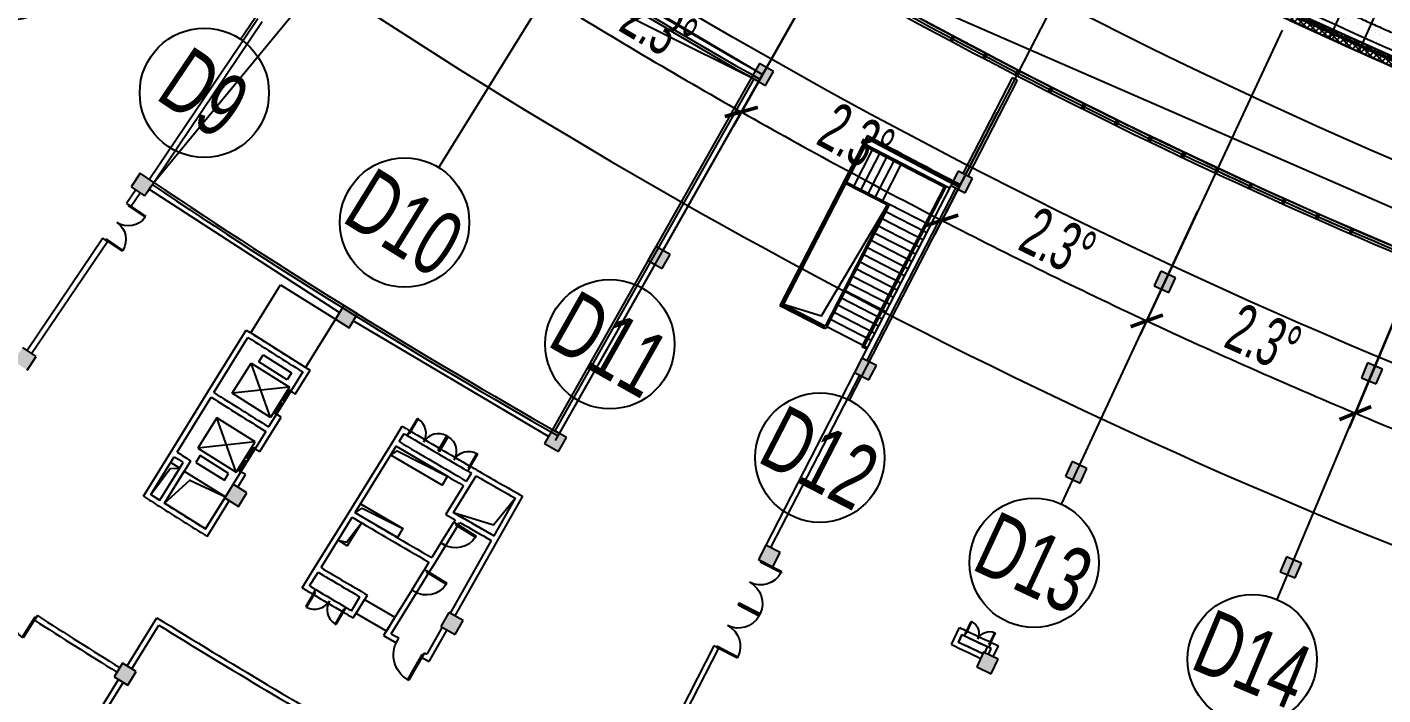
# Model space of a CAD drawing. Extents: x 1962160 to 37842216, y -162679 to 2997677.
# Drawn here: x 37481552 to 37531873, y 2548666 to 2573432 of the extents above; entities that cross this region are included whole.
import ezdxf
from ezdxf.enums import TextEntityAlignment as Align

# ---------------------------------------------------------------- set-up
doc = ezdxf.new("R2010")
doc.units = 0
doc.header["$LTSCALE"] = 1000
doc.linetypes.add('CENTER', pattern=[2, 1.25, -0.25, 0.25, -0.25])
doc.linetypes.add('CENTER2', pattern=[28.575, 19.05, -3.175, 3.175, -3.175])
doc.layers.get('0').update_dxf_attribs({"color": 8})
doc.layers.get('Defpoints').update_dxf_attribs({"color": 8})
for name, color, linetype in [('#幕墙线-平面', 8, 'Continuous'), ('#标注', 8, 'Continuous'), ('#轴线', 8, 'CENTER2'), ('1-WIN-1', 8, 'Continuous'), ('A-AL-E', 8, 'Continuous'), ('A-FLOR', 8, 'Continuous'), ('A-GRID', 8, 'CENTER'), ('A-HATH', 8, 'Continuous'), ('A-ROOF-DRAN', 8, 'Continuous'), ('A-STRS-HRAL', 8, 'Continuous'), ('DIM', 8, 'Continuous'), ('G-ACCS', 8, 'Continuous'), ('PUB_HATCH', 8, 'Continuous'), ('周边建筑', 8, 'Continuous')]:
    doc.layers.add(name, color=color, linetype=linetype)
doc.layers.add('A-X-CHEK', color=8, linetype='Continuous', plot=False)
doc.styles.add('#文字', font='jrs.shx', dxfattribs={"width": 0.7, "bigfont": 'hztxt.shx'})
doc.styles.add('JHZX', font='jrs.shx', dxfattribs={"width": 0.6, "bigfont": 'jhz.shx'})
doc.dimstyles.new('JZBZ-600', dxfattribs={"dimscale": 600, "dimtxt": 3, "dimasz": 1.5, "dimexe": 1, "dimexo": 1, "dimgap": 0.5, "dimtad": 1, "dimdec": 0, "dimdsep": 46, "dimtxsty": 'JHZX', "dimblk1": 'ARCHTICK', "dimblk2": 'ARCHTICK', "dimsah": 1, "dimcen": 0, "dimclrd": 1, "dimclre": 1, "dimclrt": 2, "dimadec": 1, "dimazin": 2, "dimtfac": 1, "dimtdec": 0, "dimtix": 1, "dimtmove": 0, "dimatfit": 3, "dimfxl": 1, "dimtolj": 1, "dimlwd": -1, "dimlwe": -1, "dimarcsym": 1})

# ---------------------------------------------------------------- blocks, each defined once
blk = doc.blocks.new('排水沟区域')
at = {"layer": 'A-HATH'}
h = blk.add_hatch(dxfattribs=at)
h.set_pattern_fill('ANSI37', color=256, scale=100)
h.set_pattern_definition([(45, (0, 0), (-112.2532015, 112.2532015), []), (135, (0, 0), (-112.2532015, -112.2532015), [])])
edge = h.paths.add_edge_path()
edge.add_line((35548820, 2742437), (35549125, 2742264))
edge.add_line((35549125, 2742264), (35549199, 2742396))
edge.add_arc((35647973, 2918657), 202050, 240.73466, 249.37406)
edge.add_line((35576797, 2729559), (35576921, 2729886))
edge.add_arc((35647973, 2918657), 201700, 240.63566, 249.37406, ccw=False)
edge.add_line((35549067, 2742872), (35548820, 2742437))
blk.add_lwpolyline([(35548820, 2742437), (35549125, 2742264), (35549199, 2742396, 0.037714), (35576797, 2729559), (35576921, 2729886, -0.038147), (35549067, 2742872)], format="xyb", close=True, dxfattribs=at)
blk = doc.blocks.new('A$C58e34137')
at = {"layer": 'A-X-CHEK'}
blk.add_blockref('排水沟区域', (-35647973, -2918657), dxfattribs=at)
blk = doc.blocks.new('雨水')
at = {"layer": 'A-ROOF-DRAN'}
blk.add_lwpolyline([(35498616, 2787606, 0.123311), (35578009, 2732682)], format="xyb", dxfattribs=at)
blk = doc.blocks.new('幕墙分隔')
blk.add_line((-40, -100), (40, 100))
blk.add_lwpolyline([(-40, 100), (40, 100), (40, -100), (-40, -100)], close=True)
blk = doc.blocks.new('$DorLib2D$00000002')
at = {"layer": '1-WIN-1'}
for p, q in [((-0.5, 0), (-0.5, 0.4875)), ((-0.475, 0.4875), (-0.5, 0.4875)), ((-0.475, 0), (-0.475, 0.4875)), ((0.475, 0), (0.475, 0.4875)), ((0.475, 0.4875), (0.5, 0.4875)), ((0.5, 0), (0.5, 0.4875)), ((-0.5, 0), (-0.475, 0)), ((0.5, 0), (0.475, 0))]:
    blk.add_line(p, q, dxfattribs=at)
for centre, start, end in [((-0.4875, 0), 0, 88.53072), ((0.4875, 0), 91.46928, 180)]:
    blk.add_arc(centre, 0.4875, start, end, dxfattribs=at)
blk = doc.blocks.new('$DORLIB2D$00000127')
for points in [[(-0.533, 0.795), (-0.533, 0.69)], [(-0.033, 0.795), (-0.533, 0.795)], [(-0.033, 0.69), (-0.533, 0.69)], [(-0.033, 0.795), (-0.033, 0.69)], [(0.533, 0.795), (0.033, 0.795)], [(0.033, 0.795), (0.033, 0.69)], [(0.533, 0.69), (0.033, 0.69)], [(0.533, 0.795), (0.533, 0.69)], [(0.5, 0.5), (-0.5, 0.5)]]:
    blk.add_lwpolyline(points)
blk = doc.blocks.new('$DorLib2D$00000037')
blk.add_line((0.5, 0), (-0.5, 0))
blk = doc.blocks.new('$DorLib2D$00000001')
for p, q in [((0.45, 0.975), (0.5, 0.975)), ((0.45, 0), (0.45, 0.975)), ((0.5, 0), (0.5, 0.975)), ((0.5, 0), (0.45, 0))]:
    blk.add_line(p, q)
blk.add_arc((0.475, 0), 0.975, 91.4693, 180)
blk = doc.blocks.new('15')
at = {"layer": 'PUB_HATCH'}
for points in [[(34410650, 3980003), (34410946, 3980525), (34410423, 3980821), (34410128, 3980298)], [(34387604, 3975912), (34387940, 3976409), (34387443, 3976745), (34387107, 3976248)], [(34418058, 3976015), (34418333, 3976548), (34417799, 3976823), (34417525, 3976290)], [(34406808, 3973215), (34407104, 3973737), (34406582, 3974032), (34406286, 3973510)], [(34425618, 3972323), (34425871, 3972866), (34425327, 3973120), (34425074, 3972576)], [(34395192, 3971017), (34395508, 3971527), (34394998, 3971843), (34394682, 3971333)], [(34383239, 3969448), (34383575, 3969945), (34383078, 3970281), (34382742, 3969783)], [(34414487, 3969080), (34414762, 3969614), (34414229, 3969888), (34413954, 3969355)], [(34433317, 3968931), (34433549, 3969485), (34432996, 3969717), (34432764, 3969163)], [(34402967, 3966426), (34403262, 3966948), (34402740, 3967244), (34402445, 3966722)], [(34422324, 3965252), (34422577, 3965796), (34422033, 3966050), (34421780, 3965506)], [(34391085, 3964386), (34391401, 3964896), (34390891, 3965212), (34390575, 3964702)], [(34410917, 3962146), (34411191, 3962679), (34410658, 3962954), (34410383, 3962420)], [(34430305, 3961737), (34430537, 3962290), (34429983, 3962522), (34429751, 3961968)], [(34399125, 3959638), (34399421, 3960160), (34398898, 3960456), (34398603, 3959933)], [(34419029, 3958182), (34419283, 3958726), (34418739, 3958979), (34418486, 3958435)], [(34386979, 3957754), (34387295, 3958265), (34386784, 3958580), (34386469, 3958070)]]:
    blk.add_hatch(color=256, dxfattribs=at).paths.add_polyline_path(points)
at = {"layer": '周边建筑'}
for p, q in [((34387774, 3976521), (34391804, 3982488)), ((34387940, 3976409), (34391970, 3982376)), ((34402853, 3966835), (34410586, 3980499)), ((34410423, 3980821), (34410128, 3980298)), ((34410270, 3980550), (34410225, 3980474)), ((34410946, 3980525), (34410423, 3980821)), ((34410650, 3980003), (34410946, 3980525)), ((34410128, 3980297), (34402739, 3967243)), ((34410215, 3980248), (34402826, 3967194)), ((34410128, 3980298), (34410650, 3980003)), ((34419808, 3980288), (34417977, 3976732)), ((34419986, 3980196), (34418155, 3976640)), ((34419986, 3980196), (34419808, 3980288)), ((34414432, 3978147), (34411186, 3971844)), ((34414440, 3978120), (34411213, 3971852)), ((34414466, 3978038), (34411294, 3971878)), ((34414474, 3978011), (34411321, 3971887)), ((34414609, 3977617), (34413922, 3976284)), ((34414876, 3977480), (34414189, 3976146)), ((34414342, 3977755), (34417276, 3976244)), ((34414370, 3977808), (34417481, 3976206)), ((34415142, 3977343), (34414456, 3976009)), ((34415409, 3977205), (34414722, 3975872)), ((34415676, 3977068), (34414989, 3975734)), ((34387443, 3976745), (34387107, 3976248)), ((34387940, 3976409), (34387443, 3976745)), ((34387604, 3975912), (34387940, 3976409)), ((34413628, 3976368), (34415175, 3975571)), ((34413656, 3976421), (34416767, 3974819)), ((34417799, 3976823), (34417525, 3976290)), ((34418333, 3976548), (34417799, 3976823)), ((34418058, 3976015), (34418333, 3976548)), ((34387273, 3976136), (34386929, 3975627)), ((34387095, 3975515), (34387439, 3976024)), ((34387107, 3976248), (34387604, 3975912)), ((34387721, 3976074), (34387830, 3976242)), ((34417276, 3976244), (34414227, 3970323)), ((34417525, 3976290), (34414229, 3969888)), ((34417357, 3976270), (34414308, 3970349)), ((34417702, 3976198), (34414406, 3969797)), ((34417525, 3976290), (34418058, 3976015)), ((34386929, 3975627), (34387095, 3975515)), ((34415175, 3975571), (34412859, 3971073)), ((34415256, 3975597), (34412885, 3970992)), ((34414981, 3975064), (34416493, 3974285)), ((34415119, 3975330), (34416630, 3974552)), ((34414707, 3974530), (34416218, 3973752)), ((34414844, 3974797), (34416355, 3974019)), ((34386056, 3974333), (34383244, 3970169)), ((34383409, 3970057), (34386222, 3974221)), ((34386222, 3974221), (34386056, 3974333)), ((34406582, 3974032), (34406286, 3973510)), ((34407104, 3973737), (34406582, 3974032)), ((34414432, 3973997), (34415943, 3973219)), ((34414569, 3974263), (34416081, 3973485)), ((34406286, 3973510), (34406808, 3973215)), ((34406808, 3973215), (34407104, 3973737)), ((34414157, 3973463), (34415669, 3972685)), ((34414295, 3973730), (34415806, 3972952)), ((34413883, 3972930), (34415394, 3972152)), ((34414020, 3973197), (34415531, 3972418)), ((34425327, 3973120), (34425074, 3972576)), ((34425871, 3972866), (34425327, 3973120)), ((34425618, 3972323), (34425871, 3972866)), ((34413608, 3972396), (34415119, 3971618)), ((34413745, 3972663), (34415257, 3971885)), ((34425074, 3972576), (34425618, 3972323)), ((34394998, 3971843), (34394682, 3971333)), ((34395508, 3971527), (34394998, 3971843)), ((34411186, 3971844), (34412822, 3971001)), ((34411213, 3971852), (34412885, 3970992)), ((34411294, 3971878), (34412859, 3971073)), ((34411321, 3971887), (34412868, 3971090)), ((34413333, 3971863), (34414845, 3971085)), ((34413471, 3972130), (34414982, 3971351)), ((34394682, 3971333), (34395192, 3971017)), ((34394833, 3971577), (34394786, 3971504)), ((34395192, 3971017), (34395508, 3971527)), ((34413059, 3971330), (34414570, 3970551)), ((34413196, 3971596), (34414707, 3970818)), ((34389953, 3968635), (34391375, 3970932)), ((34395299, 3971187), (34395343, 3971261)), ((34412831, 3971019), (34412822, 3971001)), ((34412868, 3971090), (34412859, 3971073)), ((34412921, 3971063), (34414433, 3970285)), ((34390175, 3968614), (34391439, 3970655)), ((34414227, 3970323), (34414405, 3970231)), ((34414308, 3970349), (34414433, 3970285)), ((34383575, 3969945), (34383078, 3970281)), ((34383239, 3969448), (34383575, 3969945)), ((34391840, 3969753), (34392001, 3970008)), ((34392001, 3970008), (34393059, 3969342)), ((34414229, 3969888), (34413954, 3969355)), ((34414762, 3969614), (34414229, 3969888)), ((34390852, 3968588), (34391556, 3969705)), ((34391556, 3969705), (34392977, 3968810)), ((34392274, 3967693), (34391556, 3969705)), ((34392898, 3969086), (34391840, 3969753)), ((34393059, 3969342), (34392898, 3969086)), ((34393471, 3969378), (34393025, 3968659)), ((34393196, 3968553), (34393746, 3969443)), ((34413954, 3969355), (34410658, 3962954)), ((34413954, 3969355), (34414487, 3969080)), ((34414487, 3969080), (34414762, 3969614)), ((34432996, 3969717), (34432764, 3969163)), ((34433549, 3969485), (34432996, 3969717)), ((34433317, 3968931), (34433549, 3969485)), ((34392977, 3968810), (34390852, 3968588)), ((34392977, 3968810), (34392274, 3967693)), ((34414132, 3969263), (34410836, 3962862)), ((34432764, 3969163), (34433317, 3968931)), ((34388584, 3966425), (34389953, 3968635)), ((34388806, 3966404), (34390070, 3968444)), ((34392274, 3967693), (34390852, 3968588)), ((34393025, 3968659), (34393196, 3968553)), ((34392499, 3967808), (34392207, 3967338)), ((34392669, 3967703), (34392499, 3967808)), ((34390279, 3967673), (34389581, 3966553)), ((34391705, 3966785), (34390279, 3967673)), ((34391006, 3965664), (34390279, 3967673)), ((34392325, 3967147), (34392669, 3967703)), ((34396823, 3966813), (34397164, 3967365)), ((34392102, 3967167), (34391705, 3966526)), ((34391875, 3966421), (34392325, 3967147)), ((34395191, 3964178), (34396823, 3966813)), ((34397047, 3966795), (34397231, 3967092)), ((34397353, 3967020), (34397455, 3967192)), ((34402740, 3967244), (34402445, 3966722)), ((34402640, 3967071), (34402538, 3966899)), ((34403262, 3966948), (34402740, 3967244)), ((34402967, 3966426), (34403262, 3966948)), ((34387558, 3964768), (34388584, 3966425)), ((34391705, 3966785), (34389581, 3966553)), ((34389581, 3966553), (34391006, 3965664)), ((34391006, 3965664), (34391705, 3966785)), ((34391705, 3966526), (34391875, 3966421)), ((34395414, 3964159), (34396941, 3966624)), ((34402445, 3966722), (34402967, 3966426)), ((34387832, 3964831), (34388701, 3966234)), ((34388170, 3964616), (34389039, 3966019)), ((34388339, 3964510), (34389313, 3966083)), ((34389662, 3966277), (34389502, 3966020)), ((34389502, 3966020), (34390563, 3965359)), ((34390722, 3965615), (34389662, 3966277)), ((34399697, 3965877), (34399596, 3965704)), ((34422033, 3966050), (34421780, 3965506)), ((34422577, 3965796), (34422033, 3966050)), ((34422324, 3965252), (34422577, 3965796)), ((34390563, 3965359), (34390722, 3965615)), ((34391179, 3965676), (34390891, 3965212)), ((34391061, 3965107), (34391349, 3965571)), ((34391349, 3965571), (34391179, 3965676)), ((34399549, 3965327), (34399733, 3965625)), ((34399668, 3965140), (34399906, 3965525)), ((34421780, 3965506), (34422324, 3965252)), ((34390891, 3965212), (34390575, 3964702)), ((34391401, 3964896), (34390891, 3965212)), ((34391085, 3964386), (34391401, 3964896)), ((34398785, 3964094), (34399443, 3965157)), ((34399064, 3964164), (34399668, 3965140)), ((34389865, 3963554), (34390575, 3964702)), ((34389929, 3963279), (34390745, 3964596)), ((34390575, 3964702), (34391085, 3964386)), ((34401355, 3964696), (34400567, 3963303)), ((34401628, 3964771), (34400692, 3963117)), ((34393927, 3962137), (34395191, 3964178)), ((34394150, 3962118), (34395309, 3963989)), ((34398602, 3963038), (34399076, 3963803)), ((34399132, 3963894), (34399076, 3963803)), ((34399076, 3963803), (34399246, 3963698)), ((34399246, 3963698), (34399305, 3963794)), ((34398772, 3962933), (34399246, 3963698)), ((34398602, 3963038), (34398262, 3962490)), ((34398381, 3962302), (34398772, 3962933)), ((34398772, 3962933), (34398602, 3963038)), ((34400469, 3963129), (34398942, 3960431)), ((34400692, 3963117), (34399116, 3960332)), ((34410658, 3962954), (34410383, 3962420)), ((34411191, 3962679), (34410658, 3962954)), ((34398157, 3962320), (34397993, 3962054)), ((34398163, 3961949), (34398381, 3962302)), ((34410383, 3962420), (34410917, 3962146)), ((34410917, 3962146), (34411191, 3962679)), ((34429983, 3962522), (34429751, 3961968)), ((34430537, 3962290), (34429983, 3962522)), ((34430305, 3961737), (34430537, 3962290)), ((34393452, 3961370), (34393927, 3962137)), ((34393729, 3961438), (34394045, 3961948)), ((34397519, 3961289), (34397993, 3962054)), ((34397689, 3961184), (34398163, 3961949)), ((34397993, 3962054), (34398163, 3961949)), ((34429751, 3961968), (34430305, 3961737)), ((34393852, 3961132), (34393954, 3961304)), ((34397519, 3961289), (34396471, 3959598)), ((34397689, 3961184), (34397519, 3961289)), ((34395279, 3960522), (34395595, 3961032)), ((34395347, 3960251), (34395873, 3961101)), ((34396750, 3959668), (34397689, 3961184)), ((34383623, 3960340), (34383514, 3960172)), ((34386955, 3958475), (34388060, 3960261)), ((34395074, 3960643), (34394972, 3960471)), ((34398898, 3960456), (34398603, 3959933)), ((34399421, 3960160), (34398898, 3960456)), ((34387125, 3958370), (34388125, 3959985)), ((34398646, 3959909), (34398080, 3958908)), ((34398820, 3959810), (34398156, 3958635)), ((34398603, 3959933), (34399125, 3959638)), ((34399125, 3959638), (34399421, 3960160)), ((34417548, 3959264), (34417843, 3959899)), ((34418030, 3959589), (34418115, 3959770)), ((34396934, 3959332), (34397033, 3959505)), ((34417813, 3959360), (34417940, 3959632)), ((34419020, 3959345), (34418935, 3959164)), ((34397989, 3958960), (34397889, 3958786)), ((34408735, 3959220), (34407087, 3956019)), ((34407265, 3955927), (34408913, 3959128)), ((34408913, 3959128), (34408735, 3959220)), ((34418739, 3958979), (34418486, 3958435)), ((34419283, 3958726), (34418739, 3958979)), ((34418920, 3958895), (34419026, 3959122)), ((34419102, 3958810), (34419292, 3959218)), ((34386784, 3958580), (34386469, 3958070)), ((34387295, 3958265), (34386784, 3958580)), ((34386979, 3957754), (34387295, 3958265)), ((34418486, 3958435), (34419029, 3958182)), ((34419029, 3958182), (34419283, 3958726)), ((34385270, 3955755), (34386639, 3957965)), ((34385545, 3955819), (34386809, 3957860)), ((34386469, 3958070), (34386979, 3957754))]:
    blk.add_line(p, q, dxfattribs=at)
for points in [[(34359992, 4017303), (34327805, 3985497, 0.412976), (34327775, 3981828, 0.149442), (34462606, 3908362, 0.414726), (34465680, 3910394), (34474631, 3954750, 0.413123), (34472606, 3957811, -0.149509), (34363678, 4017272, 0.415715), (34359992, 4017303)], [(34364788, 4016146, 0.413532), (34361115, 4016163), (34330351, 3985764, 0.414781), (34330332, 3982083, 0.170492), (34485713, 3906702, 0.412564), (34488590, 3908973), (34498066, 3987461, 1.469014), (34452166, 3975482), (34449731, 3968074, -0.065316), (34400998, 3991683, 0.089348), (34393139, 3995037), (34392608, 3995159, -0.112536), (34383038, 3999773, -0.028917), (34364788, 4016146)]]:
    blk.add_lwpolyline(points, format="xyb", close=True, dxfattribs=at)
for points in [[(34387940, 3976409), (34396688, 3986999), (34410128, 3980299)], [(34413385, 3984430), (34441825, 3972024), (34444452, 3976567)], [(34411321, 3971887), (34412730, 3971461), (34415175, 3975571)], [(34396744, 3966288), (34396979, 3966445), (34398837, 3965509)], [(34387830, 3964832), (34388548, 3965798), (34388907, 3965807)], [(34388339, 3964510), (34389277, 3965359), (34390602, 3964744)], [(34395422, 3964154), (34395675, 3964324), (34397189, 3963569)], [(34399064, 3964164), (34400548, 3963712), (34401355, 3964696)], [(34394782, 3963138), (34395092, 3963063), (34395649, 3963778)]]:
    blk.add_lwpolyline(points, dxfattribs=at)
for points in [[(34392650, 3972610), (34394682, 3971333), (34393576, 3969548), (34391543, 3970823)], [(34396744, 3966288), (34396941, 3966624), (34398839, 3965511), (34398642, 3965175)], [(34388907, 3965807), (34388569, 3966021), (34387832, 3964831), (34388170, 3964616)], [(34389075, 3965698), (34390602, 3964744), (34389865, 3963554), (34388339, 3964510)], [(34399906, 3965525), (34401355, 3964696), (34400567, 3963303), (34399064, 3964164)], [(34395422, 3964154), (34395620, 3964490), (34397189, 3963569), (34396992, 3963233)], [(34395309, 3963989), (34395649, 3963778), (34395122, 3962928), (34394782, 3963138)], [(34395768, 3960931), (34396893, 3960278), (34396577, 3959768), (34395452, 3960421)], [(34418890, 3959185), (34417940, 3959632), (34417813, 3959360), (34418718, 3958934), (34418739, 3958979), (34418784, 3958958)]]:
    blk.add_lwpolyline(points, close=True, dxfattribs=at)
for centre, radius, start, end in [((34515345, 4165612), 208150, 236.67751, 249.54243), ((34515345, 4165612), 212800, 236.0655, 240.49362), ((34515412, 4165724), 213231, 236.04649, 240.49299), ((34515412, 4165724), 213131, 236.04649, 240.49299), ((34515345, 4165612), 208350, 238.72611, 249.47364), ((34515345, 4165612), 208250, 238.72623, 249.47364), ((34515345, 4165612), 208150, 238.72635, 249.47364), ((34515345, 4165612), 260600, 224.76926, 263.47095), ((34515345, 4165612), 212900, 240.41242, 240.41289), ((34515345, 4165612), 212900, 241.7062, 242.75582), ((34515345, 4165612), 212920, 241.71168, 242.75582), ((34515345, 4165612), 212980, 241.72811, 242.75582), ((34515345, 4165612), 213000, 241.73359, 242.75582), ((34515412, 4165724), 228231, 236.04649, 240.49299), ((34515345, 4165612), 208250, 245.01802, 247.28023), ((34515345, 4165612), 228500, 236.04445, 236.04593), ((34515345, 4165612), 228300, 236.04451, 236.04501), ((34515412, 4165724), 228331, 236.04649, 240.49299), ((34515345, 4165612), 228500, 238.15577, 238.1562), ((34515345, 4165612), 230800, 237.51148, 238.2066), ((34515345, 4165612), 228500, 238.30665, 238.30707), ((34515345, 4165612), 231000, 237.56172, 238.15701), ((34515345, 4165612), 233600, 237.56917, 238.15784), ((34515345, 4165612), 233400, 237.5686, 238.15778), ((34515345, 4165612), 230800, 239.19964, 239.28351), ((34515345, 4165612), 231000, 239.24841, 239.28365), ((34515345, 4165612), 231000, 239.28365, 239.6061), ((34515345, 4165612), 230800, 239.28351, 239.60624), ((34515345, 4165612), 228500, 240.41691, 240.4184), ((34515345, 4165612), 228300, 240.41784, 240.41833), ((34515345, 4165612), 236000, 237.57591, 237.72158), ((34515345, 4165612), 231550, 239.246, 239.9638), ((34515345, 4165612), 231350, 239.24688, 239.9653), ((34515345, 4165612), 231000, 239.60623, 239.92868), ((34515345, 4165612), 230800, 239.60609, 239.92882), ((34515345, 4165612), 236200, 237.57646, 237.6735), ((34515345, 4165612), 230800, 239.92882, 239.99362), ((34515345, 4165612), 231000, 239.92868, 239.96792), ((34515345, 4165612), 231000, 240.01755, 240.43162), ((34515345, 4165612), 230800, 239.99362, 240.48121), ((34515345, 4165612), 237850, 237.58101, 237.67737), ((34515345, 4165612), 238050, 237.53341, 237.70168), ((34515345, 4165612), 238050, 237.70168, 238.20735), ((34515345, 4165612), 237850, 237.72555, 238.15916), ((34515345, 4165612), 234650, 239.23259, 240.03862), ((34515345, 4165612), 234450, 239.23345, 240.04016), ((34515345, 4165612), 232800, 239.95449, 240.05299), ((34515345, 4165612), 232600, 240.00526, 240.07831), ((34515345, 4165612), 232800, 240.10224, 240.43209), ((34515345, 4165612), 232600, 240.07831, 240.43204), ((34515345, 4165612), 237050, 239.22246, 239.65762), ((34515345, 4165612), 236850, 239.22329, 239.70722), ((34515345, 4165612), 237850, 239.17094, 239.2832), ((34515345, 4165612), 237650, 239.21995, 239.28307), ((34515345, 4165612), 237650, 239.28307, 239.59649), ((34515345, 4165612), 237850, 239.2832, 239.59636), ((34515345, 4165612), 243900, 237.31175, 238.16095), ((34515345, 4165612), 241600, 238.20771, 240.49362), ((34515345, 4165612), 237850, 239.59636, 239.70102), ((34515345, 4165612), 237650, 239.59649, 239.65402), ((34515345, 4165612), 244100, 237.31157, 238.16101), ((34515345, 4165612), 241800, 238.25512, 240.46993), ((34515345, 4165612), 227650, 244.6405, 244.71616), ((34515345, 4165612), 227650, 244.71616, 244.96784), ((34515345, 4165612), 237850, 240.0143, 240.14292), ((34515345, 4165612), 237650, 240.06404, 240.1428), ((34515345, 4165612), 228350, 244.64165, 244.94275), ((34515345, 4165612), 228150, 244.69155, 244.94269), ((34515345, 4165612), 227850, 244.69112, 244.71627), ((34515345, 4165612), 227850, 244.71627, 244.96773), ((34515345, 4165612), 227650, 244.96784, 245.04319), ((34515345, 4165612), 237850, 240.4079, 240.48158), ((34515345, 4165612), 237650, 240.40801, 240.43335), ((34515345, 4165612), 227850, 244.96773, 244.99288)]:
    blk.add_arc(centre, radius, start, end, dxfattribs=at)
for p in [(34417583, 3981735), (34418795, 3981096), (34421232, 3979841), (34422457, 3979226), (34423685, 3978618), (34424918, 3978019), (34426154, 3977428), (34428638, 3976271), (34429886, 3975704), (34431138, 3975146), (34432393, 3974596)]:
    blk.add_point(p, dxfattribs=at)
at = {"layer": '周边建筑', "zscale": 200}
for name, p, xscale, yscale, rotation in [('$DorLib2D$00000037', (34406918, 3982548), 7805.542529842333, -7805.542529842333, 329.3620414119631), ('$DorLib2D$00000037', (34408616, 3977018), 7201.46429472907, 7201.46429472907, 60.49362311967997), ('$DorLib2D$00000037', (34391308, 3973873), -8413.728346273298, 8413.728346273298, 327.100852660573), ('$DorLib2D$00000002', (34386575, 3974924), 1560.805258970763, -1560.805258970763, 55.96922168206554), ('$DorLib2D$00000037', (34404774, 3970229), -7202.997465873913, 7202.997465873913, 60.49362311969087), ('$DorLib2D$00000037', (34398969, 3969129), 8413.728346273298, 8413.728346273298, 329.3619938920049), ('$DORLIB2D$00000127', (34392847, 3968181), 1000, 200, 58.23142472677898), ('$DorLib2D$00000002', (34397964, 3966775), 1300, 1300, 329.4448749122301), ('$DorLib2D$00000002', (34399085, 3966118), -1300, 1300, 329.7674549194748), ('$DORLIB2D$00000127', (34391527, 3966048), -1000, 200, 58.23142472676667), ('$DorLib2D$00000001', (34398924, 3963368), 900, -900, 58.23142472679083), ('$DorLib2D$00000002', (34410060, 3961574), -1800, 1800, 242.7558238174283), ('$DorLib2D$00000001', (34397841, 3961619), 900, -900, 58.2314247267194), ('$DorLib2D$00000002', (34382813, 3960745), 1800, -1800, 327.1003229185457), ('$DorLib2D$00000002', (34394463, 3960887), -1300, -1300, 329.4397834392698), ('$DorLib2D$00000002', (34409236, 3959974), -1800, 1800, 242.7558238174283), ('$DorLib2D$00000002', (34418525, 3959467), -1000, 1000, 334.8420001771416), ('$DorLib2D$00000001', (34397461, 3959146), 1100, -1100, 330.2754059680821)]:
    blk.add_blockref(name, p, dxfattribs=dict(at, xscale=xscale, yscale=yscale, rotation=rotation))
at = {"layer": '周边建筑'}
for p, xscale, rotation in [((34417583, 3981735), -0.9999999999999998, 152.0017587852627), ((34418795, 3981096), -1, 152.3787905594159), ((34427394, 3976846), -0.9999999999999993, 155.018025102447), ((34428638, 3976271), -0.9999999999999999, 155.3950584252164), ((34429886, 3975704), -1, 155.7723326887934), ((34431138, 3975146), -1, 156.1493995863853), ((34432393, 3974596), -0.9999999999999999, 156.5261603490276)]:
    blk.add_blockref('幕墙分隔', p, dxfattribs=dict(at, xscale=xscale, rotation=rotation))
for p, rotation in [((34420012, 3980464), 152.7558238173766), ((34421232, 3979841), 153.1328570756539), ((34422457, 3979226), 153.5098888498072), ((34423685, 3978618), 153.8866496124495), ((34424918, 3978019), 154.2637165100413), ((34426154, 3977428), 154.6409907736183)]:
    blk.add_blockref('幕墙分隔', p, dxfattribs=dict(at, rotation=rotation))
blk = doc.blocks.new('总体道路0521')
at = {"layer": 'G-ACCS'}
blk.add_arc((35647972.515, 2918657.183), 267.6, 230.17503, 244.179, dxfattribs=at)
blk = doc.blocks.new('A$C06ac024f')
at = {"layer": 'A-AL-E'}
blk.add_lwpolyline([(-101952, -181472), (-98849, -175989, 0.038014), (-71065, -188926)], format="xyb", dxfattribs=at)
blk.add_arc((0, 0), 202050, 240.73466, 249.38619, dxfattribs=at)
blk.add_arc((0, 0), 202050, 240.73466, 249.38619, dxfattribs=at)
at = {"layer": 'A-STRS-HRAL'}
blk.add_lwpolyline([(-99004, -175959), (-99152, -176221), (-98906, -175785, 0.0382), (-71012, -188786), (-70942, -188599, -0.038447), (-98982, -175513), (-99326, -176122)], format="xyb", dxfattribs=at)
at = {"xscale": 1000, "yscale": 1000, "zscale": 1000}
blk.add_blockref('总体道路0521', (-35647972511, -2918657177), dxfattribs=at)
at = {"layer": 'A-ROOF-DRAN'}
blk.add_blockref('雨水', (-35647973, -2918657), dxfattribs=at)
at = {"layer": '周边建筑'}
blk.add_blockref('15', (-34515347, -4165614), dxfattribs=at)
blk = doc.blocks.new('A$C80b62fe7')
at = {"layer": '#幕墙线-平面'}
for points in [[(-80806, 61500, 0.005574), (-77929, 58146, 0.004935), (-75320, 55231, 0.059294), (-39869, 24612, 0.058599), (1264, 3360, 0.058599)], [(-81572, 60857, 0.005574), (-78681, 57487, 0.004935), (-76058, 54557, 0.059294), (-40428, 23783, 0.058599), (912, 2424, 0.058599)], [(-83756, 59026, 0.005574), (-80823, 55607, 0.004935), (-78163, 52635, 0.059294), (-42023, 21421, 0.058599), (-92, -243, 0.058599)], [(-83557, 59193, 0.005574), (-80628, 55778, 0.004935), (-77971, 52810, 0.059294), (-41878, 21637, 0.058599), (0, 0, 0.058599)]]:
    blk.add_lwpolyline(points, format="xyb", dxfattribs=at)
blk = doc.blocks.new('DASWQE')
at = {"layer": '#幕墙线-平面', "ltscale": 10}
for points in [[(-151853, -127363, 0.005574), (-148976, -130717, 0.004935), (-146367, -133632, 0.059294), (-110916, -164251, 0.058599), (-69783, -185503, 0.058599)], [(-152619, -128006, 0.005574), (-149728, -131376, 0.004935), (-147105, -134306, 0.059294), (-111475, -165080, 0.058599), (-70135, -186439, 0.058599)], [(-154604, -129670, 0.005574), (-151675, -133085, 0.004935), (-149018, -136053, 0.059294), (-112925, -167226, 0.058599), (-71047, -188863, 0.058599)]]:
    blk.add_lwpolyline(points, format="xyb", dxfattribs=at)
for points in [[(-83760, -183871), (-80983, -177773)], [(-82667, -184365), (-79926, -178251)]]:
    blk.add_lwpolyline(points, dxfattribs=at)
at = {"layer": 'DIM', "ltscale": 10}
blk.add_blockref('A$C80b62fe7', (-71047, -188863), dxfattribs=at)
blk = doc.blocks.new('_ARCHTICK')
at = {"const_width": 0.15}
blk.add_lwpolyline([(-0.5, -0.5), (0.5, 0.5)], dxfattribs=at)
blk = doc.blocks.new('*D27')
at = {"layer": '#标注', "color": 1, "transparency": 16777216}
for p, q in [((36673984, 2746496), (36667403, 2735868)), ((36680863, 2742421), (36674707, 2731542))]:
    blk.add_line(p, q, dxfattribs=at)
blk.add_arc((36780599, 2918657), 214400, 238.23142, 240.49362, dxfattribs=at)
at = {"layer": 'Defpoints', "color": 0, "transparency": 16777216}
for p in [(36780599, 2918657), (36674300, 2747006), (36681159, 2742944), (36670128, 2734908)]:
    blk.add_point(p, dxfattribs=at)
at = {"layer": '#标注', "color": 1, "transparency": 16777216, "xscale": 900, "yscale": 900, "zscale": 900}
for p, rotation in [((36667719, 2736378), 148.231422578398), ((36675002, 2732065), 330.4936232866302)]:
    blk.add_blockref('_ARCHTICK', p, dxfattribs=dict(at, rotation=rotation))
at = {"layer": '#标注', "color": 2, "transparency": 16777216, "insert": (36671951, 2735218), "char_height": 1800, "attachment_point": 5, "rotation": 329.3625, "style": 'JHZX'}
blk.add_mtext('\\A1;2.3°', dxfattribs=at)
blk = doc.blocks.new('*D28')
at = {"layer": '#标注', "color": 1, "transparency": 16777216}
for p, q in [((36680863, 2742421), (36674707, 2731542)), ((36687897, 2738622), (36682175, 2727508))]:
    blk.add_line(p, q, dxfattribs=at)
blk.add_arc((36780599, 2918657), 214400, 240.49362, 242.75582, dxfattribs=at)
at = {"layer": 'Defpoints', "color": 0, "transparency": 16777216}
for p in [(36780599, 2918657), (36681159, 2742944), (36688172, 2739155), (36677467, 2730691)]:
    blk.add_point(p, dxfattribs=at)
at = {"layer": '#标注', "color": 1, "transparency": 16777216, "xscale": 900, "yscale": 900, "zscale": 900}
for p, rotation in [((36675002, 2732065), 150.4936232866018), ((36682450, 2728042), 332.7558239945759)]:
    blk.add_blockref('_ARCHTICK', p, dxfattribs=dict(at, rotation=rotation))
at = {"layer": '#标注', "color": 2, "transparency": 16777216, "insert": (36679276, 2731072), "char_height": 1800, "attachment_point": 5, "rotation": 331.6247, "style": 'JHZX'}
blk.add_mtext('\\A1;2.3°', dxfattribs=at)
blk = doc.blocks.new('*D29')
at = {"layer": '#标注', "color": 1, "transparency": 16777216}
for p, q in [((36687897, 2738622), (36682175, 2727508)), ((36695076, 2735103), (36689797, 2723772))]:
    blk.add_line(p, q, dxfattribs=at)
blk.add_arc((36780599, 2918657), 214400, 242.75582, 245.01802, dxfattribs=at)
at = {"layer": 'Defpoints', "color": 0, "transparency": 16777216}
for p in [(36780599, 2918657), (36688172, 2739155), (36695330, 2735647), (36684967, 2726767)]:
    blk.add_point(p, dxfattribs=at)
at = {"layer": '#标注', "color": 1, "transparency": 16777216, "xscale": 900, "yscale": 900, "zscale": 900}
for p, rotation in [((36682450, 2728042), 152.755823994575), ((36690050, 2724316), 335.0180247023333)]:
    blk.add_blockref('_ARCHTICK', p, dxfattribs=dict(at, rotation=rotation))
at = {"layer": '#标注', "color": 2, "transparency": 16777216, "insert": (36686760, 2727219), "char_height": 1800, "attachment_point": 5, "rotation": 333.8869, "style": 'JHZX'}
blk.add_mtext('\\A1;2.3°', dxfattribs=at)
blk = doc.blocks.new('*D30')
at = {"layer": '#标注', "color": 1, "transparency": 16777216}
for p, q in [((36695076, 2735103), (36689797, 2723772)), ((36702388, 2731870), (36697560, 2720340))]:
    blk.add_line(p, q, dxfattribs=at)
blk.add_arc((36780599, 2918657), 214400, 245.01802, 247.28023, dxfattribs=at)
at = {"layer": 'Defpoints', "color": 0, "transparency": 16777216}
for p in [(36780599, 2918657), (36695330, 2735647), (36702620, 2732424), (36692616, 2723141)]:
    blk.add_point(p, dxfattribs=at)
at = {"layer": '#标注', "color": 1, "transparency": 16777216, "xscale": 900, "yscale": 900, "zscale": 900}
for p, rotation in [((36690050, 2724316), 155.0180247023293), ((36697792, 2720894), 337.2802254119688)]:
    blk.add_blockref('_ARCHTICK', p, dxfattribs=dict(at, rotation=rotation))
at = {"layer": '#标注', "color": 2, "transparency": 16777216, "insert": (36694389, 2723664), "char_height": 1800, "attachment_point": 5, "rotation": 336.1491, "style": 'JHZX'}
blk.add_mtext('\\A1;2.3°', dxfattribs=at)
blk = doc.blocks.new('*D31')
at = {"layer": '#标注', "color": 1, "transparency": 16777216}
for p, q in [((36702388, 2731870), (36697560, 2720340)), ((36709822, 2728929), (36705453, 2717217))]:
    blk.add_line(p, q, dxfattribs=at)
blk.add_arc((36780599, 2918657), 214400, 247.28023, 249.54243, dxfattribs=at)
at = {"layer": 'Defpoints', "color": 0, "transparency": 16777216}
for p in [(36780599, 2918657), (36702620, 2732424), (36710032, 2729491), (36700402, 2719821)]:
    blk.add_point(p, dxfattribs=at)
at = {"layer": '#标注', "color": 1, "transparency": 16777216, "xscale": 900, "yscale": 900, "zscale": 900}
for p, rotation in [((36697792, 2720894), 157.280225411985), ((36705663, 2717779), 339.5424261213535)]:
    blk.add_blockref('_ARCHTICK', p, dxfattribs=dict(at, rotation=rotation))
at = {"layer": '#标注', "color": 2, "transparency": 16777216, "insert": (36702154, 2720413), "char_height": 1800, "attachment_point": 5, "rotation": 338.4113, "style": 'JHZX'}
blk.add_mtext('\\A1;2.3°', dxfattribs=at)
blk = doc.blocks.new('*D33')
at = {"layer": '#标注', "color": 1, "transparency": 16777216}
for p, q in [((36620746, 2794343), (36607722, 2784214)), ((36709822, 2728927), (36704055, 2713469))]:
    blk.add_line(p, q, dxfattribs=at)
blk.add_arc((36780599, 2918657), 218400, 217.87162, 249.54243, dxfattribs=at)
at = {"layer": 'Defpoints', "color": 0, "transparency": 16777216}
for p in [(36780599, 2918657), (36621220, 2794711), (36635678, 2755266), (36710031, 2729490)]:
    blk.add_point(p, dxfattribs=at)
at = {"layer": '#标注', "color": 1, "transparency": 16777216, "xscale": 900, "yscale": 900, "zscale": 900}
for p, rotation in [((36608196, 2784583), 127.8716196904767), ((36704265, 2714031), 339.5424261213204)]:
    blk.add_blockref('_ARCHTICK', p, dxfattribs=dict(at, rotation=rotation))
at = {"layer": '#标注', "color": 2, "transparency": 16777216, "insert": (36652035, 2743594), "char_height": 1800, "attachment_point": 5, "rotation": 323.707, "style": 'JHZX'}
blk.add_mtext('\\A1;31.7°', dxfattribs=at)
blk = doc.blocks.new('*U247')
blk.add_line((0, -20), (0, 0))
blk.add_circle((0, -24), 4)
at = {"style": 'JHZX', "width": 0.75}
blk.add_attdef('AXES', text='', height=4, dxfattribs=at).set_placement((0, -24), align=Align.MIDDLE_CENTER)
blk = doc.blocks.new('DOTE-11')
at = {"layer": '#轴线'}
for points in [[(36619930, 2865401, 0.466577), (36603298, 2824183, 0.186907), (36713200, 2729400)], [(36649692, 2857636, 0.680187), (36616601, 2810411, 0.162818), (36714738, 2733523)], [(36617041, 2848829, 0.331816), (36614765, 2809199, 0.162774), (36713969, 2731462)]]:
    blk.add_lwpolyline(points, format="xyb", dxfattribs=at)
blk = doc.blocks.new('ZW-5001')
at = {"layer": '#标注'}
ref = blk.add_blockref('*U247', (36656355.7, 2749477.6), dxfattribs=dict(at, xscale=600, yscale=600, rotation=323.7068435380304))
ref.add_attrib('AXES', 'D8', dxfattribs={"layer": '0', "height": 2400, "rotation": 323.70684, "style": '#文字', "width": 0.7}).set_placement((36647832.1, 2737871.2), align=Align.MIDDLE_CENTER)
ref = blk.add_blockref('*U247', (36663130.5, 2744705.2), dxfattribs=dict(at, xscale=599.9999999999998, yscale=599.9999999999998, rotation=325.9690438345725))
ref.add_attrib('AXES', 'D9', dxfattribs={"layer": '0', "height": 2400, "rotation": 325.96904, "style": '#文字', "width": 0.7}).set_placement((36655071.7, 2732771.4), align=Align.MIDDLE_CENTER)
ref = blk.add_blockref('*U247', (36670088.4, 2740204), dxfattribs=dict(at, xscale=600, yscale=600, rotation=328.2312441311146))
ref.add_attrib('AXES', 'D10', dxfattribs={"layer": '0', "height": 2400, "rotation": 328.23124, "style": '#文字', "width": 0.7}).set_placement((36662506.9, 2727961.4), align=Align.MIDDLE_CENTER)
ref = blk.add_blockref('*U247', (36677218.5, 2735981), dxfattribs=dict(at, xscale=600, yscale=600, rotation=330.4934444276571))
ref.add_attrib('AXES', 'D11', dxfattribs={"layer": '0', "height": 2400, "rotation": 330.49344, "style": '#文字', "width": 0.7}).set_placement((36670126.2, 2723448.7), align=Align.MIDDLE_CENTER)
ref = blk.add_blockref('*U247', (36684509.8, 2732042.7), dxfattribs=dict(at, xscale=599.9999999999998, yscale=599.9999999999998, rotation=332.7556447241993))
ref.add_attrib('AXES', 'D12', dxfattribs={"layer": '0', "height": 2400, "rotation": 332.75564, "style": '#文字', "width": 0.7}).set_placement((36677917.7, 2719240.2), align=Align.MIDDLE_CENTER)
ref = blk.add_blockref('*U247', (36691950.8, 2728395.3), dxfattribs=dict(at, xscale=599.9999999999999, yscale=599.9999999999999, rotation=335.0178450207414))
ref.add_attrib('AXES', 'D13', dxfattribs={"layer": '0', "height": 2400, "rotation": 335.01785, "style": '#文字', "width": 0.7}).set_placement((36685869.2, 2715342.5), align=Align.MIDDLE_CENTER)
ref = blk.add_blockref('*U247', (36699530, 2725044.4), dxfattribs=dict(at, xscale=599.9999999999998, yscale=599.9999999999998, rotation=337.2800453172836))
ref.add_attrib('AXES', 'D14', dxfattribs={"layer": '0', "height": 2400, "rotation": 337.28005, "style": '#文字', "width": 0.7}).set_placement((36693968.4, 2711761.8), align=Align.MIDDLE_CENTER)
for base, p1, p2, picture, middle in [((36635678.4, 2755265.8), (36621220.1, 2794711.2), (36710031.3, 2729489.6), '*D33', (36652034.7, 2743593.8)), ((36670127.8, 2734908.5), (36674300.4, 2747005.7), (36681158.7, 2742943.6), '*D27', (36671950.9, 2735218)), ((36677466.9, 2730691.1), (36681158.7, 2742943.6), (36688172.1, 2739155.4), '*D28', (36679276.4, 2731072.4)), ((36684966.8, 2726766.7), (36688172.1, 2739155.4), (36695329.5, 2735646.9), '*D29', (36686759.8, 2727219.1)), ((36692615.8, 2723141.5), (36695329.5, 2735646.9), (36702619.9, 2732423.8), '*D30', (36694389.5, 2723664.2)), ((36700401.9, 2719820.9), (36702619.9, 2732423.8), (36710031.8, 2729490.9), '*D31', (36702153.5, 2720413.3))]:
    dim = blk.add_angular_dim_3p(base=base, center=(36780598.5, 2918657.2), p1=p1, p2=p2, dimstyle='JZBZ-600', dxfattribs=at)
    dim.commit()
    dim.dimension.update_dxf_attribs({"geometry": picture, "text_midpoint": middle})
blk = doc.blocks.new('FDGFH')
at = {"layer": 'A-FLOR'}
blk.add_blockref('ZW-5001', (-36780599, -2918657), dxfattribs=at)
at = {"layer": 'A-GRID'}
blk.add_blockref('DOTE-11', (-36780599, -2918657), dxfattribs=at)

msp = doc.modelspace()

# ---------------------------------------------------------------- linework, layer by layer
at = {"layer": '#标注', "ltscale": 10}
msp.add_arc((37613652.6, 2756886), 205203.1, 208.744972, 248.924642, dxfattribs=at)

# ---------------------------------------------------------------- block references
at = {"layer": 'A-STRS-HRAL'}
msp.add_blockref('DASWQE', (37613652.6, 2756886), dxfattribs=at)
at = {"layer": 'DIM', "ltscale": 10}
for name in ['A$C06ac024f', 'A$C58e34137']:
    msp.add_blockref(name, (37613657.1, 2756879.8), dxfattribs=at)
at = {"layer": 'DIM'}
msp.add_blockref('FDGFH', (37613657.1, 2756879.8), dxfattribs=at)

doc.saveas('drawing.dxf')
